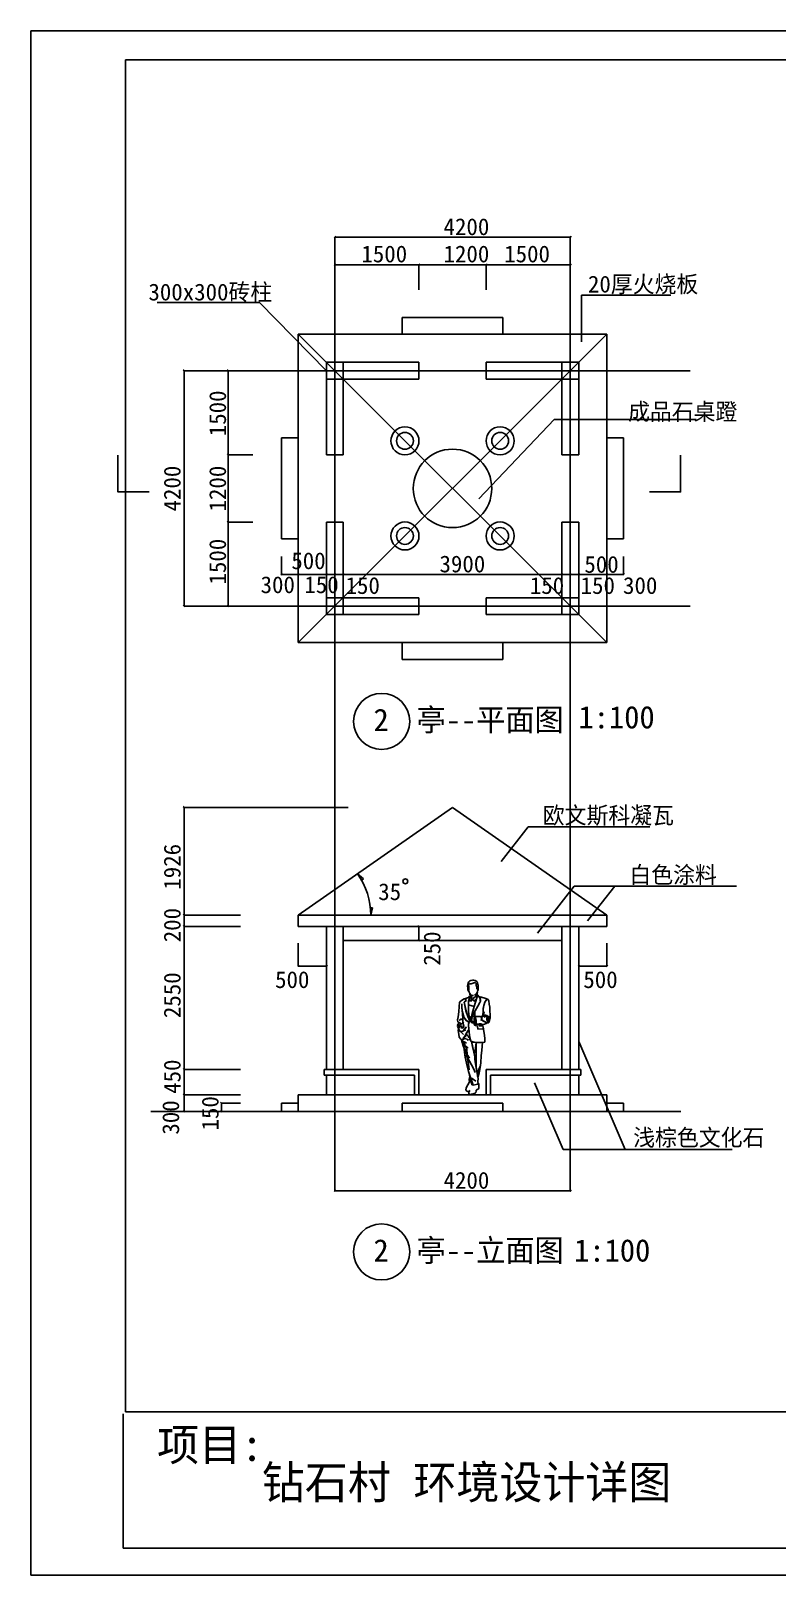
# Model space of a CAD drawing. Header units: metres. Extents: x 195460 to 277862, y -104274 to -16828.
# Drawn here: x 195512 to 208821, y -104274 to -76724 of the extents above; entities that cross this region are included whole.
import ezdxf

# ---------------------------------------------------------------- set-up
doc = ezdxf.new("R2010")
doc.units = ezdxf.units.M
for name, color, linetype in [('1', 2, 'Continuous'), ('PUB_TITLE', 7, 'Continuous'), ('SHU', 7, 'Continuous'), ('W_SH', 4, 'Continuous')]:
    doc.layers.add(name, color=color, linetype=linetype)

# ---------------------------------------------------------------- blocks, each defined once
blk = doc.blocks.new('M_G103KIW')
at = {"linetype": 'CONTINUOUS'}
for p, q in [((-100.85, 1951.39), (-105.44, 1920.83)), ((-91.69, 1981.95), (-100.85, 1951.39)), ((-77.93, 2000.29), (-91.69, 1981.95)), ((-85.58, 1934.59), (-80.99, 1965.14)), ((-85.58, 1934.59), (-80.99, 1965.14)), ((-79.46, 1916.24), (-85.58, 1934.59)), ((-79.46, 1916.24), (-85.58, 1934.59)), ((-80.99, 1965.14), (-73.35, 1968.2)), ((-80.99, 1965.14), (-73.35, 1968.2)), ((-62.65, 2014.04), (-77.93, 2000.29)), ((-73.35, 1968.2), (-59.6, 1962.09)), ((-73.35, 1968.2), (-59.6, 1962.09)), ((-24.45, 2027.8), (-62.65, 2014.04)), ((-59.6, 1962.09), (-36.68, 1965.14)), ((-59.6, 1962.09), (-36.68, 1965.14)), ((-36.68, 1965.14), (-3.06, 1974.31)), ((-36.68, 1965.14), (-19.87, 1971.25)), ((-13.75, 2024.74), (-24.45, 2027.8)), ((-19.87, 1971.25), (6.11, 1978.9)), ((-10.7, 2030.85), (-13.75, 2024.74)), ((10.7, 2030.85), (-10.7, 2030.85)), ((-3.06, 1974.31), (16.81, 1983.48)), ((6.11, 1978.9), (16.81, 1983.48)), ((33.62, 2021.69), (10.7, 2030.85)), ((16.81, 1983.48), (29.03, 1989.6)), ((16.81, 1983.48), (29.03, 1989.6)), ((29.03, 1989.6), (35.14, 1985.01)), ((29.03, 1989.6), (35.14, 1985.01)), ((59.6, 2006.41), (33.62, 2021.69)), ((35.14, 1985.01), (48.9, 1966.67)), ((35.14, 1985.01), (48.9, 1966.67)), ((48.9, 1966.67), (48.9, 1952.92)), ((48.9, 1966.67), (48.9, 1952.92)), ((48.9, 1952.92), (48.9, 1934.59)), ((48.9, 1952.92), (48.9, 1934.59)), ((48.9, 1934.59), (55.01, 1920.83)), ((48.9, 1934.59), (55.01, 1920.83)), ((73.35, 1983.48), (59.6, 2006.41)), ((79.46, 1952.92), (73.35, 1983.48)), ((88.63, 1939.17), (79.46, 1952.92)), ((88.63, 1899.43), (88.63, 1939.17)), ((-247.55, 1627.43), (-229.22, 1653.41)), ((-229.22, 1653.41), (-163.51, 1693.14)), ((-163.51, 1693.14), (-131.42, 1703.84)), ((-128.36, 1667.17), (-163.51, 1635.08)), ((-163.51, 1635.08), (-128.36, 1661.06)), ((-142.11, 1700.78), (-102.39, 1714.53)), ((-131.42, 1703.84), (-142.11, 1677.86)), ((-128.36, 1661.06), (-142.11, 1700.78)), ((-142.11, 1677.86), (-128.36, 1667.17)), ((-105.44, 1920.83), (-100.85, 1890.27)), ((-102.39, 1714.53), (-88.63, 1722.18)), ((-100.85, 1890.27), (-88.63, 1876.51)), ((-100.85, 1859.71), (-100.85, 1882.63)), ((-100.85, 1882.63), (-93.21, 1882.63)), ((-87.1, 1833.73), (-100.85, 1859.71)), ((-93.21, 1882.63), (-88.63, 1876.51)), ((-88.63, 1876.51), (-82.52, 1905.55)), ((-88.63, 1876.51), (-87.1, 1859.71)), ((-82.52, 1849.01), (-88.63, 1876.51)), ((-88.63, 1876.51), (-87.1, 1859.71)), ((-88.63, 1722.18), (-65.71, 1743.57)), ((-84.04, 1653.41), (-88.63, 1587.7)), ((-88.63, 1587.7), (-84.04, 1653.41)), ((-87.1, 1859.71), (-82.52, 1849.01)), ((-87.1, 1859.71), (-82.52, 1849.01)), ((-77.93, 1830.68), (-87.1, 1833.73)), ((-73.35, 1688.56), (-84.04, 1653.41)), ((-84.04, 1653.41), (-73.35, 1688.56)), ((-82.52, 1905.55), (-79.46, 1916.24)), ((-82.52, 1905.55), (-79.46, 1916.24)), ((-82.52, 1879.57), (-82.52, 1905.55)), ((-82.52, 1849.01), (-82.52, 1879.57)), ((-73.35, 1812.33), (-77.93, 1830.68)), ((-61.12, 1789.41), (-73.35, 1812.33)), ((-70.29, 1722.18), (-73.35, 1688.56)), ((-73.35, 1688.56), (-70.29, 1722.18)), ((-58.07, 1743.57), (-70.29, 1722.18)), ((-70.29, 1722.18), (-58.07, 1743.57)), ((-65.71, 1743.57), (-58.07, 1743.57)), ((-59.6, 1682.45), (-65.71, 1706.9)), ((-65.71, 1706.9), (-59.6, 1685.5)), ((-45.84, 1766.49), (-61.12, 1789.41)), ((-59.6, 1786.36), (-48.9, 1769.55)), ((-58.07, 1743.57), (-59.6, 1786.36)), ((-59.6, 1685.5), (-51.96, 1648.83)), ((-51.96, 1648.83), (-59.6, 1682.45)), ((-55.01, 1722.18), (-58.07, 1743.57)), ((-58.07, 1743.57), (-55.01, 1722.18)), ((-48.9, 1714.53), (-55.01, 1722.18)), ((-55.01, 1722.18), (-55.01, 1722.18)), ((-55.01, 1722.18), (-41.26, 1703.84)), ((-51.96, 1648.83), (-19.87, 1683.98)), ((-41.26, 1664.11), (-51.96, 1648.83)), ((-48.9, 1769.55), (-33.62, 1757.32)), ((-35.14, 1697.72), (-48.9, 1714.53)), ((-33.62, 1757.32), (-45.84, 1766.49)), ((-41.26, 1703.84), (-19.87, 1683.98)), ((-19.87, 1683.98), (-41.26, 1664.11)), ((-19.87, 1683.98), (-35.14, 1697.72)), ((-33.62, 1757.32), (-18.33, 1752.74)), ((-16.81, 1752.74), (-33.62, 1757.32)), ((-33.62, 1757.32), (-32.09, 1737.46)), ((-32.09, 1742.04), (-33.62, 1757.32)), ((-24.45, 1709.95), (-32.09, 1742.04)), ((-32.09, 1737.46), (-24.45, 1709.95)), ((-1.52, 1702.31), (-19.87, 1683.98)), ((-19.87, 1683.98), (-1.52, 1702.31)), ((6.11, 1667.17), (-19.87, 1683.98)), ((-19.87, 1683.98), (3.06, 1667.17)), ((-18.33, 1752.74), (3.06, 1757.32)), ((3.06, 1757.32), (-16.81, 1752.74)), ((35.14, 1729.81), (-1.52, 1702.31)), ((-1.52, 1702.31), (35.14, 1729.81)), ((3.06, 1667.17), (9.17, 1653.41)), ((9.17, 1653.41), (6.11, 1667.17)), ((9.17, 1653.41), (35.14, 1671.75)), ((30.56, 1667.17), (9.17, 1653.41)), ((13.75, 1558.67), (64.18, 1714.53)), ((45.84, 1656.47), (13.75, 1558.67)), ((51.96, 1780.24), (22.92, 1761.91)), ((22.92, 1761.91), (50.43, 1780.24)), ((45.84, 1682.45), (30.56, 1667.17)), ((56.54, 1748.16), (35.14, 1729.81)), ((35.14, 1729.81), (56.54, 1748.16)), ((35.14, 1671.75), (45.84, 1682.45)), ((64.18, 1714.53), (45.84, 1656.47)), ((50.43, 1780.24), (71.82, 1812.33)), ((70.29, 1810.81), (51.96, 1780.24)), ((55.01, 1920.83), (61.12, 1905.55)), ((55.01, 1920.83), (61.12, 1905.55)), ((67.23, 1771.08), (56.54, 1748.16)), ((56.54, 1748.16), (67.23, 1771.08)), ((61.12, 1905.55), (64.18, 1887.21)), ((61.12, 1905.55), (64.18, 1887.21)), ((64.18, 1887.21), (64.18, 1873.46)), ((64.18, 1887.21), (64.18, 1873.46)), ((64.18, 1873.46), (71.82, 1862.76)), ((64.18, 1873.46), (71.82, 1862.76)), ((64.18, 1714.53), (74.88, 1743.57)), ((74.88, 1743.57), (64.18, 1714.53)), ((71.82, 1812.33), (67.23, 1787.89)), ((67.23, 1787.89), (67.23, 1771.08)), ((67.23, 1771.08), (74.88, 1757.32)), ((67.23, 1771.08), (67.23, 1771.08)), ((74.88, 1835.26), (70.29, 1810.81)), ((71.82, 1862.76), (73.35, 1894.85)), ((71.82, 1862.76), (73.35, 1894.85)), ((71.82, 1862.76), (71.82, 1862.76)), ((73.35, 1894.85), (77.93, 1902.49)), ((73.35, 1894.85), (77.93, 1902.49)), ((84.04, 1853.59), (74.88, 1835.26)), ((74.88, 1757.32), (80.99, 1758.85)), ((74.88, 1743.57), (74.88, 1757.32)), ((74.88, 1757.32), (74.88, 1757.32)), ((74.88, 1757.32), (74.88, 1743.57)), ((77.93, 1902.49), (88.63, 1899.43)), ((77.93, 1902.49), (88.63, 1899.43)), ((80.99, 1758.85), (99.33, 1732.88)), ((88.63, 1876.51), (84.04, 1853.59)), ((88.63, 1899.43), (88.63, 1876.51)), ((132.94, 1700.78), (96.27, 1735.93)), ((96.27, 1735.93), (143.64, 1728.29)), ((99.33, 1732.88), (132.94, 1700.78)), ((136, 1664.11), (103.91, 1606.04)), ((132.94, 1700.78), (111.55, 1682.45)), ((111.55, 1682.45), (136, 1664.11)), ((114.61, 1685.5), (132.94, 1700.78)), ((136, 1664.11), (114.61, 1685.5)), ((117.66, 1632.02), (136, 1664.11)), ((143.64, 1728.29), (204.76, 1706.9)), ((204.76, 1706.9), (255.2, 1688.56)), ((236.85, 1677.86), (207.82, 1635.08)), ((207.82, 1635.08), (230.74, 1671.75)), ((230.74, 1671.75), (252.14, 1688.56)), ((255.2, 1688.56), (236.85, 1677.86)), ((252.14, 1688.56), (265.89, 1682.45)), ((265.89, 1682.45), (276.59, 1661.06)), ((276.59, 1661.06), (284.23, 1602.98)), ((-268.94, 1375.29), (-261.31, 1465.46)), ((-261.31, 1465.46), (-253.66, 1558.67)), ((-253.66, 1558.67), (-247.55, 1627.43)), ((-203.24, 1547.97), (-207.82, 1606.04)), ((-207.82, 1606.04), (-203.24, 1552.56)), ((-203.24, 1552.56), (-200.18, 1486.85)), ((-200.18, 1476.15), (-203.24, 1547.97)), ((-200.18, 1486.85), (-192.54, 1431.84)), ((-200.18, 1479.21), (-163.51, 1356.96)), ((-192.54, 1436.42), (-200.18, 1479.21)), ((-168.09, 1370.71), (-200.18, 1476.15)), ((-184.9, 1335.56), (-192.54, 1436.42)), ((-192.54, 1431.84), (-184.9, 1338.63)), ((-163.51, 1635.08), (-131.42, 1479.21)), ((-123.78, 1457.81), (-163.51, 1635.08)), ((-131.42, 1479.21), (-91.69, 1360.02)), ((-94.74, 1370.71), (-123.78, 1457.81)), ((-88.63, 1587.7), (13.75, 1558.67)), ((-88.63, 1587.7), (-84.04, 1473.09)), ((-84.04, 1473.09), (-88.63, 1587.7)), ((-84.04, 1473.09), (-88.63, 1587.7)), ((-73.35, 1378.35), (-84.04, 1473.09)), ((-55.01, 1320.28), (-73.35, 1378.35)), ((-25.98, 1381.41), (-59.6, 1370.71)), ((-1.52, 1415.03), (-36.68, 1338.63)), ((-36.68, 1338.63), (-15.28, 1385.99)), ((-19.87, 1431.84), (-33.62, 1375.29)), ((-9.17, 1381.41), (-25.98, 1381.41)), ((13.75, 1558.67), (-19.87, 1431.84)), ((-15.28, 1385.99), (30.56, 1483.79)), ((13.75, 1378.35), (-9.17, 1381.41)), ((27.51, 1476.15), (-1.52, 1415.03)), ((19.87, 1378.35), (6.11, 1269.86)), ((30.56, 1381.41), (13.75, 1378.35)), ((35.14, 1381.41), (19.87, 1378.35)), ((24.45, 1378.35), (30.56, 1381.41)), ((35.14, 1370.71), (24.45, 1378.35)), ((56.54, 1523.52), (27.51, 1473.09)), ((27.51, 1396.69), (27.51, 1476.15)), ((27.51, 1473.09), (27.51, 1396.69)), ((30.56, 1483.79), (82.52, 1566.31)), ((30.56, 1381.41), (114.61, 1381.41)), ((38.2, 1360.02), (30.56, 1381.41)), ((30.56, 1381.41), (30.56, 1381.41)), ((85.58, 1381.41), (35.14, 1381.41)), ((103.91, 1606.04), (56.54, 1523.52)), ((82.52, 1566.31), (117.66, 1632.02)), ((128.36, 1381.41), (85.58, 1381.41)), ((114.61, 1381.41), (136, 1375.29)), ((136, 1385.99), (128.36, 1381.41)), ((136, 1375.29), (139.06, 1385.99)), ((154.34, 1381.41), (136, 1385.99)), ((139.06, 1385.99), (146.7, 1375.29)), ((151.29, 1375.29), (139.06, 1385.99)), ((139.06, 1385.99), (161.98, 1381.41)), ((168.09, 1392.1), (154.34, 1381.41)), ((157.4, 1381.41), (172.68, 1396.69)), ((183.37, 1389.05), (157.4, 1381.41)), ((161.98, 1381.41), (183.37, 1389.05)), ((168.09, 1415.03), (175.73, 1465.46)), ((175.73, 1460.87), (168.09, 1410.45)), ((168.09, 1415.03), (183.37, 1421.14)), ((183.37, 1418.08), (168.09, 1415.03)), ((168.09, 1396.69), (168.09, 1415.03)), ((168.09, 1410.45), (168.09, 1392.1)), ((194.07, 1404.33), (168.09, 1396.69)), ((172.68, 1396.69), (191.01, 1404.33)), ((186.43, 1573.95), (175.73, 1529.64)), ((175.73, 1500.6), (178.79, 1547.97)), ((175.73, 1529.64), (175.73, 1460.87)), ((175.73, 1465.46), (175.73, 1500.6)), ((178.79, 1547.97), (194.07, 1592.29)), ((183.37, 1421.14), (191.01, 1460.87)), ((191.01, 1460.87), (183.37, 1418.08)), ((183.37, 1389.05), (212.41, 1370.71)), ((212.41, 1370.71), (183.37, 1389.05)), ((207.82, 1635.08), (186.43, 1573.95)), ((191.01, 1404.33), (201.71, 1404.33)), ((194.07, 1592.29), (207.82, 1635.08)), ((218.52, 1404.33), (194.07, 1404.33)), ((194.07, 1404.33), (212.41, 1389.05)), ((215.46, 1389.05), (194.07, 1404.33)), ((201.71, 1404.33), (218.52, 1404.33)), ((212.41, 1389.05), (252.14, 1360.02)), ((236.85, 1396.69), (215.46, 1404.33)), ((215.46, 1404.33), (236.85, 1381.41)), ((247.55, 1364.6), (215.46, 1389.05)), ((218.52, 1404.33), (241.44, 1396.69)), ((236.85, 1381.41), (218.52, 1404.33)), ((291.87, 1360.02), (236.85, 1396.69)), ((241.44, 1396.69), (291.87, 1360.02)), ((284.23, 1602.98), (291.87, 1544.91)), ((291.87, 1544.91), (294.93, 1497.55)), ((294.93, 1497.55), (299.51, 1392.1)), ((299.51, 1392.1), (302.56, 1352.37)), ((-279.64, 1320.28), (-268.94, 1375.29)), ((-276.59, 1288.19), (-279.64, 1320.28)), ((-279.64, 1227.07), (-261.31, 1259.16)), ((-258.25, 1227.07), (-279.64, 1227.07)), ((-279.64, 1208.73), (-276.59, 1227.07)), ((-265.89, 1169.01), (-279.64, 1208.73)), ((-261.31, 1272.92), (-276.59, 1288.19)), ((-276.59, 1227.07), (-258.25, 1227.07)), ((-268.94, 1280.55), (-253.66, 1269.86)), ((-261.31, 1259.16), (-268.94, 1280.55)), ((-268.94, 1132.33), (-261.31, 1169.01)), ((-261.31, 1068.15), (-268.94, 1132.33)), ((-265.89, 1158.31), (-258.25, 1176.64)), ((-253.66, 1176.64), (-265.89, 1169.01)), ((-242.97, 1121.63), (-265.89, 1158.31)), ((-236.85, 1266.8), (-261.31, 1272.92)), ((-261.31, 1169.01), (-250.61, 1124.69)), ((-239.91, 1233.18), (-258.25, 1201.09)), ((-258.25, 1176.64), (-253.66, 1211.79)), ((-258.25, 1201.09), (-253.66, 1176.64)), ((-258.25, 1176.64), (-239.91, 1193.45)), ((-239.91, 1193.45), (-258.25, 1176.64)), ((-221.58, 1330.98), (-253.66, 1309.59)), ((-253.66, 1309.59), (-221.58, 1330.98)), ((-253.66, 1269.86), (-232.27, 1266.8)), ((-253.66, 1211.79), (-239.91, 1233.18)), ((-250.61, 1124.69), (-213.93, 1110.93)), ((-218.52, 1110.93), (-242.97, 1121.63)), ((-239.91, 1233.18), (-213.93, 1248.46)), ((-213.93, 1248.46), (-239.91, 1233.18)), ((-239.91, 1193.45), (-229.22, 1222.48)), ((-229.22, 1222.48), (-239.91, 1193.45)), ((-229.22, 1251.52), (-236.85, 1266.8)), ((-232.27, 1266.8), (-229.22, 1251.52)), ((-203.24, 1330.98), (-221.58, 1330.98)), ((-221.58, 1330.98), (-203.24, 1330.98)), ((-184.9, 1118.57), (-218.52, 1110.93)), ((-218.52, 1110.93), (-210.88, 1092.6)), ((-210.88, 1092.6), (-218.52, 1110.93)), ((-174.2, 1262.22), (-213.93, 1248.46)), ((-213.93, 1248.46), (-184.9, 1259.16)), ((-213.93, 1182.75), (-203.24, 1219.43)), ((-203.24, 1219.43), (-213.93, 1182.75)), ((-178.79, 1172.06), (-213.93, 1182.75)), ((-213.93, 1182.75), (-210.88, 1164.42)), ((-210.88, 1164.42), (-213.93, 1182.75)), ((-213.93, 1182.75), (-197.12, 1179.7)), ((-213.93, 1110.93), (-181.84, 1121.63)), ((-189.49, 1309.59), (-203.24, 1330.98)), ((-203.24, 1330.98), (-189.49, 1309.59)), ((-197.12, 1179.7), (-178.79, 1172.06)), ((-184.9, 1338.63), (-189.49, 1309.59)), ((-189.49, 1312.65), (-184.9, 1335.56)), ((-189.49, 1291.25), (-189.49, 1312.65)), ((-189.49, 1309.59), (-189.49, 1280.55)), ((-178.79, 1259.16), (-189.49, 1291.25)), ((-189.49, 1280.55), (-174.2, 1262.22)), ((-184.9, 1259.16), (-178.79, 1259.16)), ((-120.72, 1193.45), (-184.9, 1118.57)), ((-184.9, 1118.57), (-134.48, 1139.97)), ((-134.48, 1139.97), (-184.9, 1118.57)), ((-181.84, 1121.63), (-120.72, 1193.45)), ((-178.79, 1259.16), (-168.09, 1216.37)), ((-168.09, 1216.37), (-178.79, 1259.16)), ((-168.09, 1216.37), (-178.79, 1172.06)), ((-178.79, 1172.06), (-168.09, 1216.37)), ((-128.36, 1312.65), (-168.09, 1370.71)), ((-163.51, 1356.96), (-128.36, 1309.59)), ((-94.74, 1288.19), (-128.36, 1312.65)), ((-128.36, 1309.59), (-94.74, 1288.19)), ((-120.72, 1081.9), (-88.63, 1132.33)), ((-80.99, 1150.66), (-113.08, 1092.6)), ((-65.71, 1317.23), (-94.74, 1370.71)), ((-91.69, 1360.02), (-65.71, 1317.23)), ((-84.04, 1356.96), (-88.63, 1346.26)), ((-88.63, 1346.26), (-80.99, 1338.63)), ((-88.63, 1132.33), (-80.99, 1158.31)), ((-59.6, 1370.71), (-84.04, 1356.96)), ((-84.04, 1243.88), (-76.41, 1283.61)), ((-76.41, 1280.55), (-84.04, 1230.13)), ((-80.99, 1147.61), (-84.04, 1243.88)), ((-84.04, 1230.13), (-80.99, 1150.66)), ((-80.99, 1338.63), (-55.01, 1349.32)), ((-44.31, 1349.32), (-80.99, 1341.68)), ((-80.99, 1341.68), (-80.99, 1330.98)), ((-80.99, 1330.98), (-65.71, 1317.23)), ((-80.99, 1158.31), (-76.41, 1110.93)), ((-62.65, 1005.5), (-80.99, 1147.61)), ((-76.41, 1283.61), (-62.65, 1317.23)), ((-62.65, 1317.23), (-76.41, 1280.55)), ((-76.41, 1110.93), (-73.35, 1089.54)), ((-65.71, 1317.23), (-36.68, 1317.23)), ((-33.62, 1317.23), (-62.65, 1317.23)), ((-62.65, 1317.23), (-55.01, 1309.59)), ((-51.96, 1306.53), (-62.65, 1317.23)), ((-62.65, 1317.23), (-59.6, 1295.84)), ((-59.6, 1295.84), (-41.26, 1288.19)), ((-33.62, 1375.29), (-55.01, 1320.28)), ((-55.01, 1349.32), (-22.92, 1356.96)), ((-55.01, 1309.59), (-30.56, 1295.84)), ((-30.56, 1341.68), (-51.96, 1341.68)), ((-51.96, 1341.68), (-36.68, 1338.63)), ((-33.62, 1298.89), (-51.96, 1306.53)), ((-41.26, 1288.19), (-51.96, 1291.25)), ((-51.96, 1291.25), (-41.26, 1277.5)), ((-30.56, 1364.6), (-44.31, 1349.32)), ((-41.26, 1288.19), (-12.22, 1280.55)), ((-12.22, 1280.55), (-41.26, 1288.19)), ((-41.26, 1277.5), (-25.98, 1269.86)), ((-36.68, 1338.63), (-15.28, 1360.02)), ((-36.68, 1317.23), (-12.22, 1317.23)), ((-12.22, 1317.23), (-33.62, 1317.23)), ((-4.59, 1288.19), (-33.62, 1298.89)), ((-15.28, 1360.02), (-30.56, 1364.6)), ((-22.92, 1356.96), (-30.56, 1341.68)), ((-30.56, 1295.84), (-4.59, 1288.19)), ((-25.98, 1269.86), (-9.17, 1266.8)), ((-9.17, 1266.8), (6.11, 1269.86)), ((-4.59, 1288.19), (9.17, 1295.84)), ((9.17, 1295.84), (-4.59, 1288.19)), ((6.11, 1269.86), (16.81, 1272.92)), ((6.11, 1269.86), (19.87, 1237.77)), ((9.17, 1269.86), (27.51, 1288.19)), ((19.87, 1233.18), (9.17, 1269.86)), ((30.56, 1298.89), (16.81, 1272.92)), ((16.81, 1272.92), (30.56, 1295.84)), ((16.81, 1272.92), (27.51, 1288.19)), ((19.87, 1256.11), (16.81, 1272.92)), ((16.81, 1272.92), (16.81, 1259.16)), ((16.81, 1259.16), (30.56, 1233.18)), ((30.56, 1233.18), (19.87, 1256.11)), ((19.87, 1237.77), (30.56, 1222.48)), ((30.56, 1222.48), (19.87, 1233.18)), ((27.51, 1288.19), (48.9, 1291.25)), ((27.51, 1288.19), (48.9, 1291.25)), ((30.56, 1295.84), (38.2, 1320.28)), ((38.2, 1320.28), (30.56, 1298.89)), ((45.84, 1237.77), (30.56, 1233.18)), ((30.56, 1233.18), (45.84, 1233.18)), ((56.54, 1227.07), (30.56, 1222.48)), ((30.56, 1222.48), (56.54, 1222.48)), ((38.2, 1360.02), (35.14, 1370.71)), ((42.79, 1341.68), (38.2, 1360.02)), ((45.84, 1324.87), (38.2, 1360.02)), ((48.9, 1306.53), (42.79, 1341.68)), ((48.9, 1283.61), (45.84, 1324.87)), ((45.84, 1233.18), (48.9, 1259.16)), ((48.9, 1256.11), (45.84, 1237.77)), ((48.9, 1291.25), (48.9, 1306.53)), ((48.9, 1291.25), (48.9, 1256.11)), ((48.9, 1259.16), (48.9, 1283.61)), ((56.54, 1230.13), (71.82, 1240.83)), ((74.88, 1240.83), (56.54, 1227.07)), ((103.91, 1233.18), (56.54, 1230.13)), ((56.54, 1222.48), (64.18, 1230.13)), ((64.18, 1230.13), (117.66, 1233.18)), ((71.82, 1240.83), (106.97, 1248.46)), ((106.97, 1248.46), (74.88, 1240.83)), ((77.93, 1153.72), (74.88, 1208.73)), ((74.88, 1208.73), (77.93, 1153.72)), ((168.09, 1158.31), (77.93, 1153.72)), ((77.93, 1153.72), (165.03, 1158.31)), ((154.34, 1237.77), (103.91, 1233.18)), ((154.34, 1216.37), (103.91, 1216.37)), ((103.91, 1216.37), (151.29, 1216.37)), ((106.97, 1248.46), (143.64, 1248.46)), ((143.64, 1248.46), (106.97, 1248.46)), ((117.66, 1233.18), (161.98, 1237.77)), ((151.29, 1346.26), (139.06, 1309.59)), ((139.06, 1309.59), (146.7, 1346.26)), ((146.7, 1375.29), (151.29, 1346.26)), ((146.7, 1346.26), (151.29, 1375.29)), ((154.34, 1320.28), (151.29, 1338.63)), ((151.29, 1338.63), (154.34, 1317.23)), ((151.29, 1216.37), (168.09, 1211.79)), ((172.68, 1301.95), (154.34, 1320.28)), ((154.34, 1317.23), (178.79, 1298.89)), ((197.13, 1240.83), (154.34, 1237.77)), ((168.09, 1211.79), (154.34, 1216.37)), ((161.98, 1237.77), (168.09, 1211.79)), ((165.03, 1158.31), (183.37, 1147.61)), ((168.09, 1211.79), (183.37, 1158.31)), ((183.37, 1147.61), (168.09, 1158.31)), ((223.11, 1280.55), (172.68, 1301.95)), ((178.79, 1298.89), (207.82, 1288.19)), ((183.37, 1158.31), (183.37, 1147.61)), ((183.37, 1147.61), (197.13, 1049.81)), ((226.16, 1256.11), (197.13, 1240.83)), ((207.82, 1288.19), (247.55, 1269.86)), ((247.55, 1269.86), (223.11, 1280.55)), ((247.55, 1269.86), (226.16, 1256.11)), ((241.44, 1320.28), (241.44, 1349.32)), ((241.44, 1349.32), (241.44, 1317.23)), ((252.14, 1301.95), (241.44, 1320.28)), ((241.44, 1317.23), (252.14, 1306.53)), ((262.83, 1330.98), (247.55, 1364.6)), ((262.83, 1266.8), (247.55, 1269.86)), ((252.14, 1360.02), (262.83, 1330.98)), ((252.14, 1306.53), (265.89, 1283.61)), ((265.89, 1288.19), (252.14, 1301.95)), ((262.83, 1330.98), (265.89, 1288.19)), ((265.89, 1283.61), (262.83, 1330.98)), ((284.23, 1277.5), (262.83, 1266.8)), ((273.53, 1338.63), (291.87, 1341.68)), ((276.59, 1338.63), (273.53, 1327.93)), ((273.53, 1327.93), (273.53, 1338.63)), ((294.93, 1341.68), (276.59, 1338.63)), ((287.28, 1309.59), (284.23, 1277.5)), ((291.87, 1341.68), (287.28, 1309.59)), ((302.56, 1352.37), (294.93, 1341.68)), ((-250.61, 1013.13), (-261.31, 1068.15)), ((-224.63, 973.41), (-250.61, 1013.13)), ((-213.93, 962.71), (-224.63, 973.41)), ((-213.93, 962.71), (-184.9, 965.76)), ((-203.24, 926.03), (-213.93, 962.71)), ((-213.93, 962.71), (-184.9, 941.32)), ((-184.9, 941.32), (-213.93, 962.71)), ((-203.24, 962.71), (-213.93, 962.71)), ((-210.88, 1092.6), (-174.2, 1060.51)), ((-174.2, 1060.51), (-210.88, 1092.6)), ((-184.9, 965.76), (-203.24, 962.71)), ((-181.84, 890.89), (-203.24, 926.03)), ((-181.84, 857.27), (-200.18, 919.92)), ((-200.18, 919.92), (-171.14, 875.61)), ((-178.79, 907.7), (-192.54, 933.68)), ((-192.54, 933.68), (-178.79, 907.7)), ((-178.79, 988.69), (-184.9, 965.76)), ((-184.9, 965.76), (-178.79, 988.69)), ((-184.9, 941.32), (-149.75, 919.92)), ((-149.75, 919.92), (-184.9, 941.32)), ((-149.75, 857.27), (-181.84, 890.89)), ((-168.09, 825.18), (-181.84, 857.27)), ((-149.75, 1031.47), (-178.79, 988.69)), ((-178.79, 988.69), (-174.2, 994.8)), ((-152.81, 886.3), (-178.79, 907.7)), ((-178.79, 907.7), (-152.81, 886.3)), ((-174.2, 994.8), (-168.09, 1002.44)), ((-174.2, 994.8), (-174.2, 962.71)), ((-174.2, 962.71), (-174.2, 994.8)), ((-171.14, 875.61), (-149.75, 854.21)), ((-168.09, 1002.44), (-149.75, 1031.47)), ((-168.09, 1002.44), (-157.4, 988.69)), ((-157.4, 988.69), (-168.09, 1002.44)), ((-157.4, 988.69), (-134.48, 981.04)), ((-134.48, 981.04), (-157.4, 988.69)), ((-149.75, 857.27), (-152.81, 886.3)), ((-152.81, 886.3), (-149.75, 857.27)), ((-113.08, 1092.6), (-149.75, 1031.47)), ((-149.75, 1031.47), (-134.48, 1052.87)), ((-149.75, 919.92), (-120.72, 904.64)), ((-120.72, 904.64), (-149.75, 919.92)), ((-128.36, 832.82), (-149.75, 857.27)), ((-149.75, 854.21), (-113.08, 840.46)), ((-113.08, 840.46), (-149.75, 854.21)), ((-149.75, 854.21), (-128.36, 828.23)), ((-139.06, 1010.08), (-134.48, 1055.92)), ((-134.48, 1052.87), (-139.06, 1010.08)), ((-134.48, 1055.92), (-120.72, 1081.9)), ((-134.48, 981.04), (-110.02, 973.41)), ((-110.02, 973.41), (-134.48, 981.04)), ((-113.08, 788.5), (-128.36, 832.82)), ((-128.36, 828.23), (-113.08, 788.5)), ((-120.72, 1081.9), (-113.08, 1055.92)), ((-113.08, 1055.92), (-120.72, 1081.9)), ((-113.08, 1055.92), (-91.69, 1031.47)), ((-91.69, 1031.47), (-113.08, 1055.92)), ((-113.08, 840.46), (-94.74, 814.48)), ((-94.74, 814.48), (-113.08, 840.46)), ((-110.02, 973.41), (-91.69, 955.07)), ((-91.69, 955.07), (-110.02, 973.41)), ((-91.69, 1031.47), (-76.41, 999.39)), ((-76.41, 999.39), (-91.69, 1031.47)), ((-80.99, 976.46), (-51.96, 965.76)), ((-51.96, 965.76), (-80.99, 976.46)), ((-80.99, 976.46), (-80.99, 976.46)), ((-73.35, 1089.54), (-70.29, 1063.56)), ((-70.29, 1063.56), (-65.71, 1013.13)), ((-65.71, 1013.13), (-51.96, 965.76)), ((-44.31, 941.32), (-62.65, 1005.5)), ((-51.96, 965.76), (-44.31, 941.32)), ((-9.17, 926.03), (-44.31, 941.32)), ((-44.31, 941.32), (-30.56, 933.68)), ((-19.87, 886.3), (-30.56, 936.73)), ((-30.56, 936.73), (-1.52, 922.98)), ((-30.56, 933.68), (-12.22, 843.52)), ((-9.17, 825.18), (-19.87, 886.3)), ((-12.22, 843.52), (13.75, 719.74)), ((56.54, 915.33), (-9.17, 926.03)), ((-1.52, 922.98), (48.9, 915.33)), ((42.79, 867.97), (24.45, 727.38)), ((24.45, 727.38), (42.79, 864.91)), ((48.9, 915.33), (42.79, 867.97)), ((42.79, 864.91), (48.9, 915.33)), ((48.9, 915.33), (161.98, 915.33)), ((48.9, 915.33), (53.49, 756.41)), ((53.49, 785.45), (48.9, 915.33)), ((161.98, 915.33), (56.54, 915.33)), ((161.98, 915.33), (151.29, 782.39)), ((207.82, 919.92), (161.98, 915.33)), ((197.13, 1049.81), (204.76, 984.1)), ((204.76, 984.1), (207.82, 919.92)), ((-168.09, 825.18), (-142.11, 764.06)), ((-139.06, 756.41), (-168.09, 825.18)), ((-163.51, 793.09), (-168.09, 825.18)), ((-145.17, 652.5), (-163.51, 793.09)), ((-123.78, 547.07), (-145.17, 652.5)), ((-142.11, 764.06), (-102.39, 687.65)), ((-113.08, 709.04), (-139.06, 756.41)), ((-110.02, 655.56), (-139.06, 695.29)), ((-139.06, 695.29), (-110.02, 655.56)), ((-113.08, 788.5), (-110.02, 716.68)), ((-110.02, 716.68), (-113.08, 788.5)), ((-99.32, 684.59), (-113.08, 709.04)), ((-113.08, 709.04), (-110.02, 655.56)), ((-110.02, 655.56), (-113.08, 709.04)), ((-110.02, 655.56), (-80.99, 600.55)), ((-70.29, 583.74), (-110.02, 655.56)), ((-110.02, 655.56), (-99.32, 597.49)), ((-84.04, 528.73), (-110.02, 655.56)), ((-102.39, 687.65), (-65.71, 637.22)), ((-65.71, 637.22), (-99.32, 684.59)), ((-99.32, 597.49), (-84.04, 531.78)), ((-80.99, 600.55), (-33.62, 521.09)), ((-36.68, 528.73), (-70.29, 583.74)), ((19.87, 692.23), (-9.17, 825.18)), ((13.75, 719.74), (24.45, 663.2)), ((24.45, 655.56), (19.87, 692.23)), ((24.45, 663.2), (27.51, 626.52)), ((27.51, 623.47), (24.45, 655.56)), ((27.51, 626.52), (30.56, 586.79)), ((35.14, 571.51), (27.51, 623.47)), ((30.56, 586.79), (56.54, 446.21)), ((53.49, 716.68), (35.14, 623.47)), ((35.14, 623.47), (53.49, 716.68)), ((53.49, 467.6), (35.14, 571.51)), ((48.9, 481.36), (53.49, 611.25)), ((53.49, 608.19), (48.9, 481.36)), ((53.49, 716.68), (53.49, 785.45)), ((53.49, 756.41), (53.49, 608.19)), ((53.49, 611.25), (53.49, 716.68)), ((132.94, 557.76), (125.31, 507.34)), ((139.06, 676.96), (132.94, 557.76)), ((151.29, 782.39), (139.06, 676.96)), ((-84.04, 398.84), (-123.78, 547.07)), ((-84.04, 531.78), (-73.35, 430.93)), ((-73.35, 430.93), (-84.04, 528.73)), ((-62.65, 327.02), (-84.04, 398.84)), ((-76.41, 258.25), (-59.6, 297.98)), ((-65.71, 337.72), (-48.9, 279.65)), ((-59.6, 301.04), (-65.71, 337.72)), ((-44.31, 279.65), (-62.65, 327.02)), ((-51.96, 258.25), (-59.6, 301.04)), ((-59.6, 297.98), (-41.26, 203.24)), ((-48.9, 279.65), (-15.28, 268.95)), ((-44.31, 279.65), (-1.52, 152.82)), ((-1.52, 152.82), (-44.31, 279.65)), ((-19.87, 272.01), (-44.31, 279.65)), ((-19.87, 492.05), (-36.68, 528.73)), ((-33.62, 521.09), (6.11, 438.57)), ((6.11, 438.57), (-19.87, 492.05)), ((6.11, 438.57), (30.56, 383.56)), ((30.56, 383.56), (6.11, 438.57)), ((77.93, 301.04), (53.49, 467.6)), ((56.54, 446.21), (77.93, 301.04)), ((88.63, 409.54), (71.82, 366.75)), ((71.82, 366.75), (88.63, 409.54)), ((77.93, 301.04), (74.88, 311.74)), ((74.88, 311.74), (77.93, 304.1)), ((85.58, 311.74), (77.93, 301.04)), ((77.93, 304.1), (85.58, 272.01)), ((103.91, 372.86), (85.58, 311.74)), ((125.31, 507.34), (88.63, 409.54)), ((88.63, 409.54), (125.31, 507.34)), ((117.66, 435.51), (103.91, 372.86)), ((125.31, 507.34), (117.66, 435.51)), ((-131.42, 70.3), (-126.83, 100.85)), ((-116.13, 47.37), (-131.42, 70.3)), ((-126.83, 100.85), (-117.66, 132.95)), ((-117.66, 132.95), (-99.32, 160.45)), ((-96.27, 44.32), (-116.13, 47.37)), ((-99.32, 160.45), (-88.63, 178.79)), ((-74.88, 50.43), (-96.27, 44.32)), ((-88.63, 178.79), (-79.46, 197.13)), ((-80.99, 4.59), (-79.46, 21.4)), ((-65.71, -9.17), (-80.99, 4.59)), ((-79.46, 197.13), (-68.77, 212.41)), ((-79.46, 21.4), (-71.82, 45.84)), ((-70.29, 213.94), (-76.41, 258.25)), ((-56.54, 62.65), (-74.88, 50.43)), ((-71.82, 45.84), (-56.54, 62.65)), ((-36.68, 210.88), (-70.29, 213.94)), ((-68.77, 212.41), (-41.26, 210.88)), ((-51.96, 258.25), (-65.71, 268.95)), ((-65.71, 268.95), (-51.96, 258.25)), ((-41.26, 203.24), (-51.96, 258.25)), ((-41.26, 210.88), (-25.98, 163.51)), ((0, 0), (-38.2, -7.64)), ((-25.98, 163.51), (-36.68, 210.88)), ((-25.98, 163.51), (-1.52, 152.82)), ((-4.59, 152.82), (-25.98, 163.51)), ((42.79, 229.22), (-19.87, 272.01)), ((-15.28, 268.95), (42.79, 229.22)), ((48.9, 168.1), (-4.59, 152.82)), ((-1.52, 152.82), (48.9, 168.1)), ((32.09, 15.29), (0, 0)), ((44.31, 27.51), (32.09, 15.29)), ((50.43, 47.37), (44.31, 27.51)), ((48.9, 168.1), (74.88, 171.15)), ((74.88, 171.15), (48.9, 168.1)), ((51.96, 65.71), (50.43, 47.37)), ((59.6, 77.94), (51.96, 65.71)), ((71.82, 76.41), (59.6, 77.94)), ((85.58, 85.58), (71.82, 76.41)), ((74.88, 171.15), (85.58, 181.85)), ((85.58, 181.85), (74.88, 171.15)), ((85.58, 272.01), (82.52, 218.52)), ((82.52, 218.52), (85.58, 181.85)), ((85.58, 192.54), (93.21, 186.43)), ((85.58, 181.85), (85.58, 192.54)), ((85.58, 192.54), (85.58, 192.54)), ((99.33, 102.39), (85.58, 85.58)), ((93.21, 186.43), (99.33, 165.04)), ((99.33, 165.04), (100.85, 128.36)), ((100.85, 128.36), (99.33, 102.39)), ((-38.2, -7.64), (-65.71, -9.17))]:
    blk.add_line(p, q, dxfattribs=at)

msp = doc.modelspace()

# ---------------------------------------------------------------- linework, layer by layer
msp.add_line((197160.69, -101397.86), (197160.69, -103794.46))
at = {"layer": 'PUB_TITLE'}
for p, q in [((195512.23, -76723.92), (234937.23, -76723.92)), ((195512.23, -104273.92), (195512.23, -76723.92)), ((231926.06, -77243.21), (197200.63, -77243.21)), ((197200.63, -77243.21), (197200.63, -101357.92)), ((197200.63, -101357.92), (231926.06, -101357.92)), ((234438.48, -103794.46), (197160.69, -103794.46)), ((234937.23, -104273.92), (195512.23, -104273.92))]:
    msp.add_line(p, q, dxfattribs=at)
at = {"layer": 'SHU'}
for p, q in [((200931.95, -80406.36), (205131.95, -80406.36)), ((200931.95, -97419), (200931.95, -80406.36)), ((205131.95, -97419), (205131.95, -80406.36)), ((200931.95, -80897.96), (205131.95, -80897.96)), ((202431.95, -81341.19), (202431.95, -80897.96)), ((203631.95, -81341.19), (203631.95, -80897.96)), ((205333.09, -82269.15), (205333.09, -81435.96)), ((205333.09, -81435.96), (206925.34, -81435.96)), ((199587.07, -81569.11), (197766.73, -81569.11)), ((200781.95, -82786.31), (199587.07, -81569.11)), ((202131.95, -82136.31), (202131.95, -81836.31)), ((202131.95, -81836.31), (203931.95, -81836.31)), ((203931.95, -82136.31), (203931.95, -81836.31)), ((200281.95, -82136.31), (205781.95, -82136.31)), ((200281.95, -87636.31), (200281.95, -82136.31)), ((205781.95, -87636.31), (200281.95, -82136.31)), ((200281.95, -87636.31), (205781.95, -82136.31)), ((202131.95, -82136.31), (203931.95, -82136.31)), ((205781.95, -87636.31), (205781.95, -82136.31)), ((200781.95, -82636.31), (202431.95, -82636.31)), ((200781.95, -84286.31), (200781.95, -82636.31)), ((202431.95, -82636.31), (202431.95, -82936.31)), ((203631.95, -82636.31), (203631.95, -82936.31)), ((203631.95, -82636.31), (205281.95, -82636.31)), ((205281.95, -84286.31), (205281.95, -82636.31)), ((207271.92, -82786.31), (198244.92, -82786.31)), ((198244.92, -86986.31), (198244.92, -82786.31)), ((199029.4, -86986.31), (199029.4, -82786.31)), ((201081.95, -82936.31), (202431.95, -82936.31)), ((201081.95, -84286.31), (201081.95, -82936.31)), ((203631.95, -82936.31), (204981.95, -82936.31)), ((204981.95, -84286.31), (204981.95, -82936.31)), ((203498.66, -85070.33), (204847.44, -83657.38)), ((204847.44, -83657.38), (207379.55, -83657.38)), ((200281.95, -83986.31), (199981.95, -83986.31)), ((199981.95, -85786.31), (199981.95, -83986.31)), ((200281.95, -85786.31), (200281.95, -83986.31)), ((205781.95, -83986.31), (206081.95, -83986.31)), ((205781.95, -85786.31), (205781.95, -83986.31)), ((206081.95, -85786.31), (206081.95, -83986.31)), ((199029.4, -84286.31), (199472.22, -84286.31)), ((200781.95, -84286.31), (201081.95, -84286.31)), ((204981.95, -84286.31), (205281.95, -84286.31)), ((199029.4, -85486.31), (199472.22, -85486.31)), ((200781.95, -87136.31), (200781.95, -85486.31)), ((200781.95, -85486.31), (201081.95, -85486.31)), ((201081.95, -86836.31), (201081.95, -85486.31)), ((204981.95, -86836.31), (204981.95, -85486.31)), ((204981.95, -85486.31), (205281.95, -85486.31)), ((205281.95, -87136.31), (205281.95, -85486.31)), ((200281.95, -85786.31), (199981.95, -85786.31)), ((205781.95, -85786.31), (206081.95, -85786.31)), ((199981.95, -86099.59), (199981.95, -86425.05)), ((206081.95, -86099.59), (206081.95, -86425.05)), ((199981.95, -86425.05), (206081.95, -86425.05)), ((207271.92, -86986.31), (198244.92, -86986.31)), ((201081.95, -86836.31), (202431.95, -86836.31)), ((202431.95, -86836.31), (202431.95, -87136.31)), ((203631.95, -86836.31), (204981.95, -86836.31)), ((203631.95, -86836.31), (203631.95, -87136.31)), ((200781.95, -87136.31), (202431.95, -87136.31)), ((203631.95, -87136.31), (205281.95, -87136.31)), ((200281.95, -87636.31), (205781.95, -87636.31)), ((202131.95, -87636.31), (202131.95, -87936.31)), ((202131.95, -87636.31), (203931.95, -87636.31)), ((203931.95, -87636.31), (203931.95, -87936.31)), ((202131.95, -87936.31), (203931.95, -87936.31)), ((198244.92, -90576.94), (198244.92, -96002.51)), ((201173.01, -90576.94), (198244.92, -90576.94)), ((200281.95, -92502.51), (203031.95, -90576.94)), ((205781.95, -92502.51), (203031.95, -90576.94)), ((203896.71, -91540.69), (204379.51, -90924.14)), ((204379.51, -90924.14), (206552.11, -90924.14)), ((201339.74, -91761.84), (201446.57, -91854.16)), ((201446.57, -91854.16), (201411.97, -91877.56)), ((204549.77, -92818.33), (205203.09, -91984.03)), ((205203.09, -91984.03), (208097.43, -91984.03)), ((205442.03, -92600.58), (205924.83, -91984.03)), ((198244.92, -92502.51), (199250.19, -92502.51)), ((200281.95, -92502.51), (205781.95, -92502.51)), ((200281.95, -92502.51), (200281.95, -92702.51)), ((201607.24, -92367.41), (201566.52, -92370.7)), ((201573.27, -92502.51), (201607.24, -92367.41)), ((205781.95, -92502.51), (205781.95, -92702.51)), ((198244.92, -92702.51), (199250.19, -92702.51)), ((200281.95, -92702.51), (205781.95, -92702.51)), ((200781.95, -92702.51), (200781.95, -95252.51)), ((201081.95, -92702.51), (201081.95, -95252.51)), ((202432.19, -92952.51), (202432.19, -92702.51)), ((204981.95, -92702.51), (204981.95, -95252.51)), ((205281.95, -92702.51), (205281.95, -95252.51)), ((200281.95, -93407.26), (200281.95, -93001.11)), ((201081.95, -92952.51), (204981.95, -92952.51)), ((205781.95, -93407.26), (205781.95, -93001.11)), ((200781.95, -93407.26), (200281.95, -93407.26)), ((205281.95, -93407.26), (205781.95, -93407.26)), ((205281.95, -94752.21), (206109.92, -96682.99)), ((198244.92, -95252.51), (199250.19, -95252.51)), ((200741.95, -95252.51), (202431.95, -95252.51)), ((200741.95, -95252.51), (200741.95, -95352.51)), ((202431.95, -95252.51), (202431.95, -95702.51)), ((203631.95, -95252.51), (203631.95, -95702.51)), ((203631.95, -95252.51), (205321.95, -95252.51)), ((205321.95, -95252.51), (205321.95, -95352.51)), ((200741.95, -95352.51), (202351.95, -95352.51)), ((200781.95, -95352.51), (200781.95, -95702.51)), ((202351.95, -95352.51), (202351.95, -95702.51)), ((203711.95, -95352.51), (205321.95, -95352.51)), ((203711.95, -95352.51), (203711.95, -95702.51)), ((204496.46, -95490.47), (205007.84, -96682.99)), ((205281.95, -95352.51), (205281.95, -95702.51)), ((198244.92, -95702.51), (199250.19, -95702.51)), ((198913.03, -95852.51), (199250.19, -95852.51)), ((198913.03, -96002.51), (198913.03, -95852.51)), ((199981.95, -95852.51), (199981.95, -96002.51)), ((200281.95, -95852.51), (199981.95, -95852.51)), ((200281.95, -95702.51), (200281.95, -96002.51)), ((200281.95, -95702.51), (205781.95, -95702.51)), ((202131.95, -95852.51), (202131.95, -96002.51)), ((202131.95, -95852.51), (203931.95, -95852.51)), ((203931.95, -95852.51), (203931.95, -96002.51)), ((205781.95, -95702.51), (205781.95, -96002.51)), ((205781.95, -95702.51), (205781.95, -96002.51)), ((205781.95, -95852.51), (206081.95, -95852.51)), ((206081.95, -95852.51), (206081.95, -96002.51)), ((197650.66, -96002.51), (207103.66, -96002.51)), ((205007.84, -96682.99), (208019.3, -96682.99)), ((200931.95, -97419), (205131.95, -97419))]:
    msp.add_line(p, q, dxfattribs=at)
for points in [[(200921.39, -80416.92), (200949.67, -80388.64)], [(205121.39, -80416.92), (205149.67, -80388.64)], [(205126.67, -80411.64), (205140.81, -80397.5)], [(200921.39, -80908.53), (200949.67, -80880.25)], [(202421.39, -80908.53), (202449.67, -80880.25)], [(203621.39, -80908.53), (203649.67, -80880.25)], [(205121.39, -80908.53), (205149.67, -80880.25)], [(200781.95, -82936.31), (200781.95, -82636.31)], [(201081.95, -82936.31), (201081.95, -82636.31), (200781.95, -82636.31), (200781.95, -82936.31), (201081.95, -82936.31)], [(204981.95, -82936.31), (204981.95, -82636.31)], [(205281.95, -82936.31), (205281.95, -82636.31), (204981.95, -82636.31), (204981.95, -82936.31), (205281.95, -82936.31)], [(198255.49, -82796.88), (198227.2, -82768.59)], [(199039.97, -82796.88), (199011.69, -82768.59)], [(197065.29, -84295.66), (197065.29, -84950.15), (197621.93, -84950.15)], [(199039.97, -84296.88), (199011.69, -84268.59)], [(207099.48, -84295.66), (207099.48, -84950.15), (206542.84, -84950.15)], [(199039.97, -85496.88), (199011.69, -85468.59)], [(199971.39, -86435.62), (199999.67, -86407.33)], [(200271.39, -86435.62), (200299.67, -86407.33)], [(200771.39, -86435.62), (200799.67, -86407.33)], [(200921.39, -86435.62), (200949.67, -86407.33)], [(201071.39, -86435.62), (201099.67, -86407.33)], [(204971.39, -86435.62), (204999.67, -86407.33)], [(205121.39, -86435.62), (205149.67, -86407.33)], [(205271.39, -86435.62), (205299.67, -86407.33)], [(205771.39, -86435.62), (205799.67, -86407.33)], [(206071.39, -86435.62), (206099.67, -86407.33)], [(198255.49, -86996.88), (198227.2, -86968.59)], [(199039.97, -86996.88), (199011.69, -86968.59)], [(200781.95, -87136.31), (200781.95, -86836.31)], [(201081.95, -87136.31), (201081.95, -86836.31), (200781.95, -86836.31), (200781.95, -87136.31), (201081.95, -87136.31)], [(204981.95, -87136.31), (204981.95, -86836.31)], [(205281.95, -87136.31), (205281.95, -86836.31), (204981.95, -86836.31), (204981.95, -87136.31), (205281.95, -87136.31)], [(198255.49, -90587.51), (198227.2, -90559.22)], [(198255.49, -92513.08), (198227.2, -92484.79)], [(198255.49, -92713.08), (198227.2, -92684.79)], [(202442.76, -92713.08), (202414.47, -92684.79)], [(202442.76, -92963.08), (202414.47, -92934.79)], [(200271.39, -93417.83), (200299.67, -93389.55)], [(200771.39, -93417.83), (200799.67, -93389.55)], [(205271.39, -93417.83), (205299.67, -93389.55)], [(205771.39, -93417.83), (205799.67, -93389.55)], [(198255.49, -95263.08), (198227.2, -95234.79)], [(198255.49, -95713.08), (198227.2, -95684.79)], [(198255.49, -95713.08), (198227.2, -95684.79)], [(198923.59, -95863.08), (198895.31, -95834.79)], [(198923.59, -95863.08), (198895.31, -95834.79)], [(198255.49, -96013.08), (198227.2, -95984.79)], [(198923.59, -96013.08), (198895.31, -95984.79)], [(200921.39, -97429.57), (200949.67, -97401.29)], [(205121.39, -97429.57), (205149.67, -97401.29)], [(205126.67, -97424.29), (205140.81, -97410.15)]]:
    msp.add_lwpolyline(points, dxfattribs=at)
for centre, radius in [((202183.43, -84037.78), 250), ((202183.43, -84037.78), 150), ((203880.48, -84037.78), 250), ((203880.48, -84037.78), 150), ((203031.95, -84886.31), 700), ((202183.43, -85734.84), 250), ((202183.43, -85734.84), 150), ((203880.48, -85734.84), 250), ((203880.48, -85734.84), 150), ((201768.11, -89043.21), 500), ((202190.84, -91897.06), 43.96), ((201767.71, -98507.39), 500)]:
    msp.add_circle(centre, radius, dxfattribs=at)
msp.add_arc((200281.95, -92502.51), 1291.31, 0, 35, dxfattribs=at)
at = {"layer": 'W_SH'}
msp.add_lwpolyline([(231926.06, -101357.92), (231926.06, -77243.21), (197200.63, -77243.21), (197200.63, -101357.92), (231926.06, -101357.92)], dxfattribs=at)

# ---------------------------------------------------------------- block references
at = {"layer": 'SHU'}
msp.add_blockref('M_G103KIW', (203403.07, -95688.35), dxfattribs=at)

# ---------------------------------------------------------------- texts
for s, height, p in [('4200', 300, (202871.79, -80367.31)), ('1500', 300, (201406.67, -80853.11)), ('1200', 300, (202871.79, -80853.11)), ('1500', 300, (203953.51, -80853.11)), ('300x300砖柱', 300, (197607.96, -81532.76)), ('20厚火烧板', 300, (205447.34, -81391.62)), ('成品石桌蹬', 300, (206162.36, -83667.01)), ('500', 300, (200157.03, -86326.9)), ('3900', 300, (202799.62, -86383.9)), ('500', 300, (205383.44, -86391.03)), ('300', 300, (199608.91, -86754.44)), ('150', 300, (200389.72, -86754.44)), ('150', 300, (201124.1, -86768.69)), ('150', 300, (204410.97, -86768.69)), ('150', 300, (205316.47, -86768.69)), ('300', 300, (206073.09, -86768.69)), ('欧文斯科凝瓦', 300, (204641.19, -90869.04)), ('白色涂料', 300, (206186.51, -91928.93)), ('35', 300, (201706.97, -92231.29)), ('500', 300, (199867.14, -93800.1)), ('500', 300, (205364.73, -93800.1)), ('浅棕色文化石', 300, (206254.64, -96615.72)), ('4200', 300, (202871.79, -97379.96)), ('项目:', 575.21, (197764.69, -102235.91)), ('钻石村 环境设计详图', 589.88, (199631.76, -102911.59))]:
    msp.add_text(s, height=height).set_placement(p)
for s, p in [('1500', (198991.79, -83955.16)), ('4200', (198181.86, -85297.68)), ('1200', (198991.79, -85297.68)), ('1500', (198991.79, -86600.71)), ('1926', (198181.86, -92045.33)), ('200', (198181.86, -92983.39)), ('250', (202816.18, -93402.59)), ('2550', (198181.86, -94336.32)), ('450', (198181.86, -95687.21)), ('300', (198155.36, -96415.59)), ('150', (198859.32, -96340.99))]:
    msp.add_text(s, height=300, rotation=90).set_placement(p)
at = {"layer": '1'}
for s, p in [('2', (201622.44, -89217.08)), ('亭--平面图', (202391.11, -89214.77)), ('1:100', (205277.7, -89168.73)), ('2', (201622.03, -98681.26)), ('亭--立面图', (202390.7, -98681.26)), ('1:100', (205199.63, -98681.06))]:
    msp.add_text(s, height=400, rotation=0.05, dxfattribs=at).set_placement(p)

doc.saveas('drawing.dxf')
